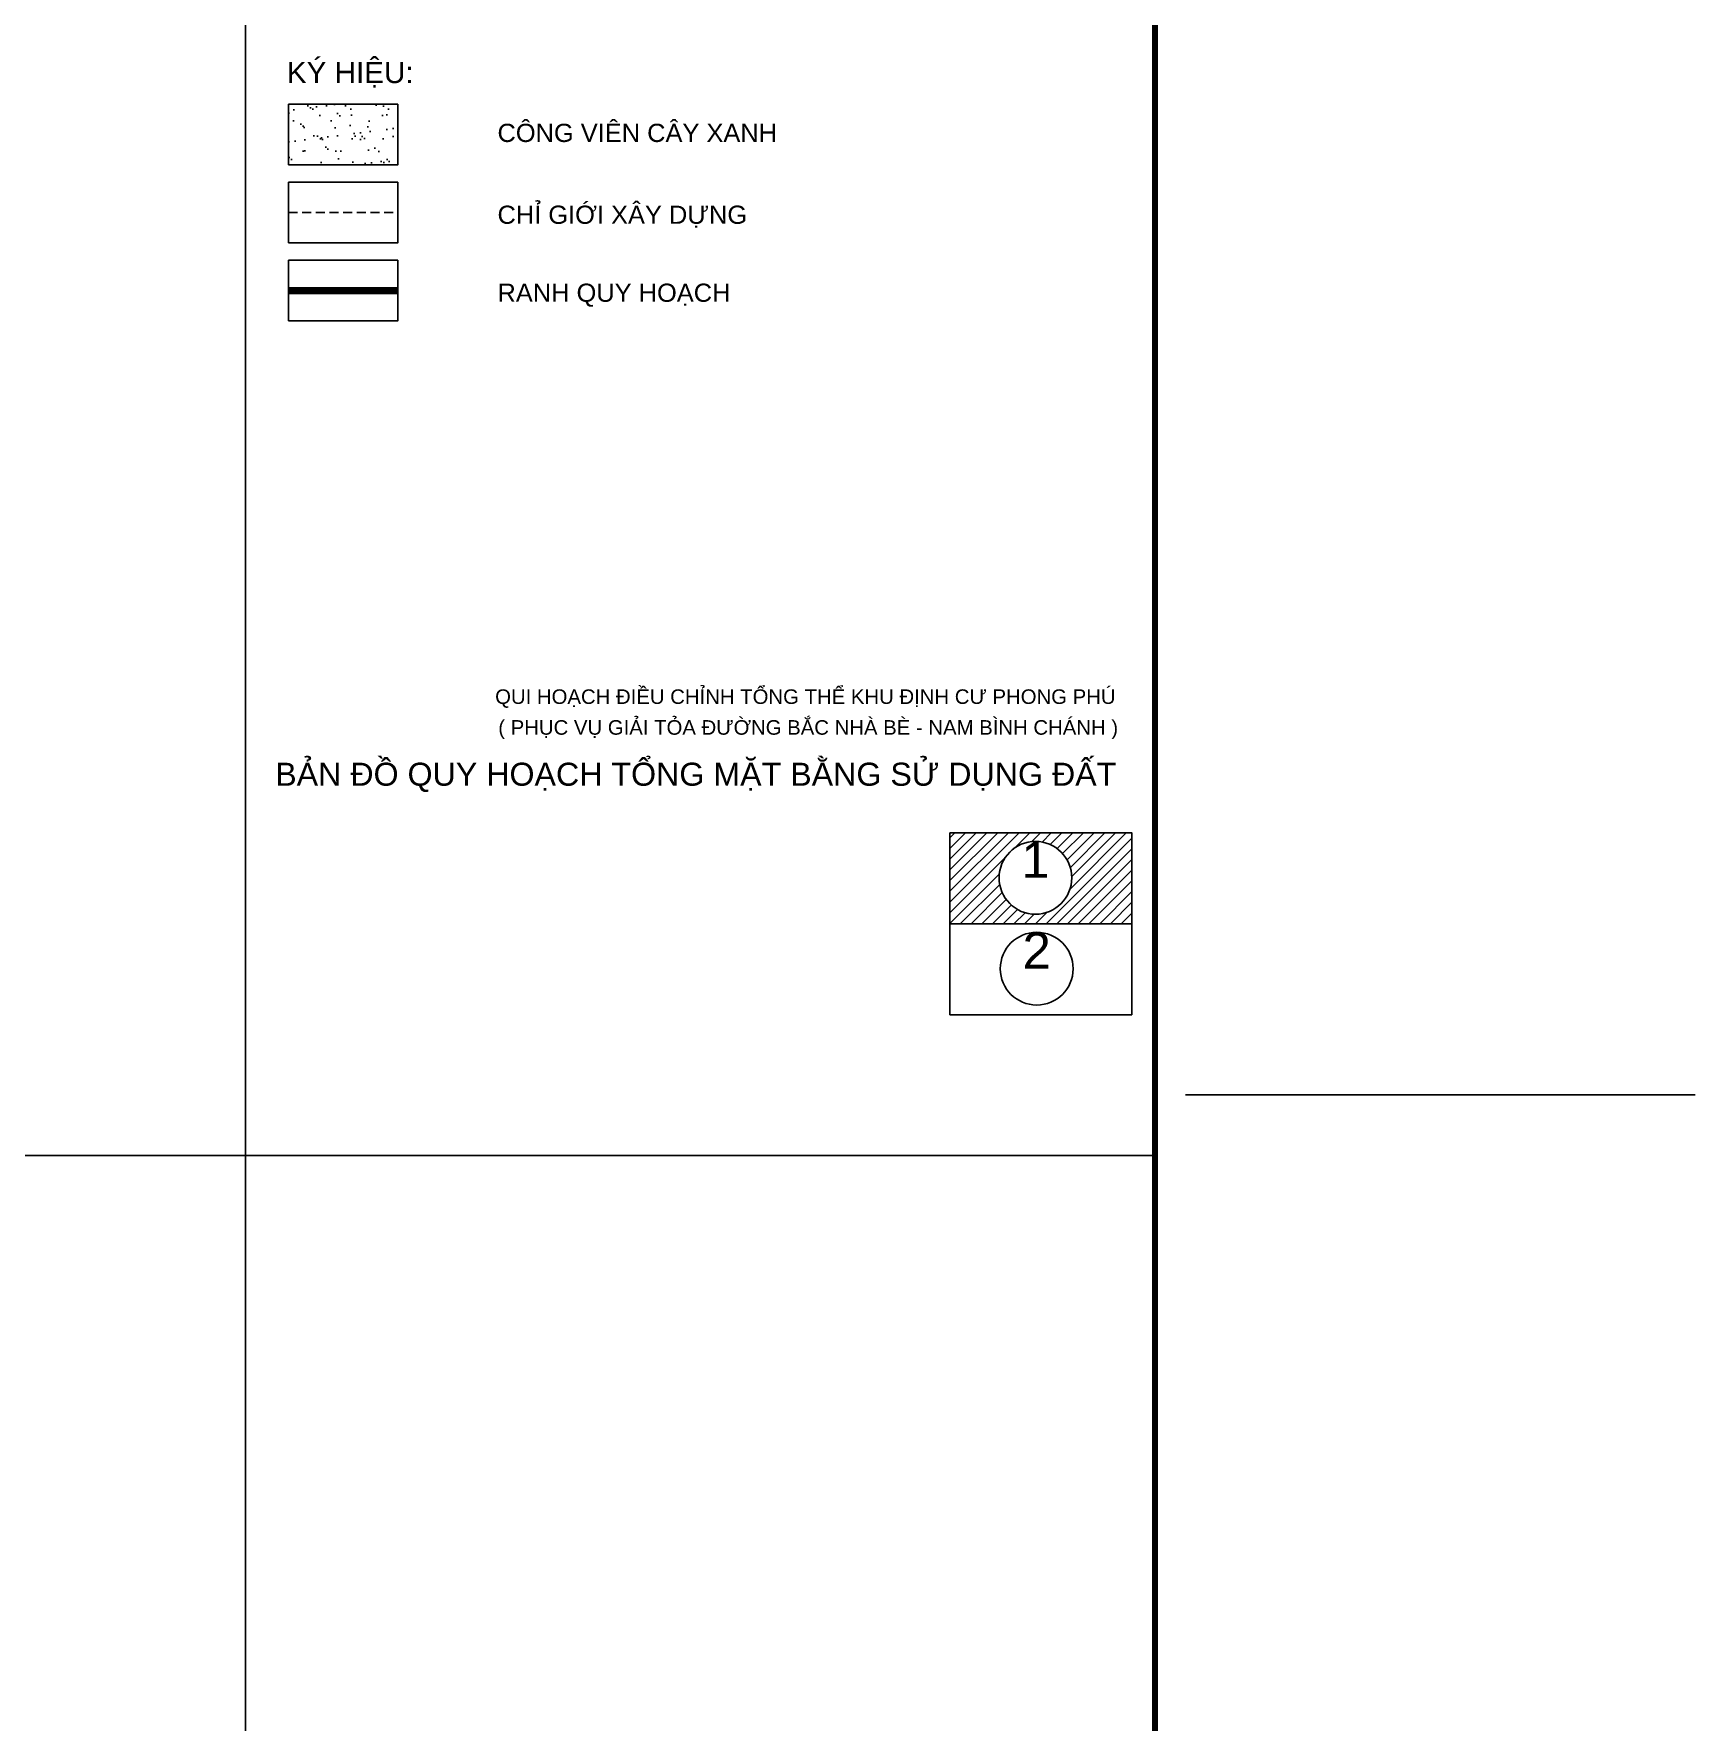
# Model space of a CAD drawing. Extents: x 597165 to 598689, y 1181586 to 1183364.
# Drawn here: x 598414.7 to 598688.7, y 1182460.9 to 1182739.4 of the extents above; entities that cross this region are included whole.
import ezdxf
from ezdxf.enums import TextEntityAlignment as Align

# ---------------------------------------------------------------- set-up
doc = ezdxf.new("R2010")
doc.units = 0
doc.header["$MEASUREMENT"] = 0
doc.linetypes.add('DASHED', pattern=[0.75, 0.5, -0.25])
doc.linetypes.add('LOGIOI', pattern=[4, 3, -1])
for name, color, linetype in [('CGXD', 3, 'CONTINUOUS'), ('DTEXT', 7, 'CONTINUOUS'), ('HA-CAY-XANH-KO', 3, 'CONTINUOUS'), ('KHUNG_TEN', 5, 'CONTINUOUS'), ('NET-04', 4, 'CONTINUOUS'), ('RANH_QUY_HOACH', 7, 'LOGIOI')]:
    doc.layers.add(name, color=color, linetype=linetype)
doc.styles.add('VHEL-R', font='VHELVEN.TTF')

msp = doc.modelspace()

# ---------------------------------------------------------------- hatches: boundary and pattern name
at = {"layer": 'DTEXT'}
h = msp.add_hatch(dxfattribs=at)
h.set_pattern_fill('ANSI31,_O', color=256, scale=10, angle=180)
h.set_pattern_definition([(225, (177.0779, -4.138), (0.8838834765, -0.8838834765), [])])
h.paths.add_polyline_path([(598595.7473, 1182607.5564), (598565.7473, 1182607.5564), (598565.7473, 1182592.5564), (598595.7473, 1182592.5564)])
h.paths.add_polyline_path([(598585.846, 1182600.1416, -1), (598573.846, 1182600.1416, -1)], flags=16)
h.paths.add_polyline_path([(598575.9268, 1182595.6709), (598583.7653, 1182595.6709), (598583.7653, 1182604.4954), (598575.9268, 1182604.4954)], flags=8)
at = {"layer": 'HA-CAY-XANH-KO'}
h = msp.add_hatch(dxfattribs=at)
h.set_pattern_fill('AR-SAND', color=256, scale=2, angle=359.765823, style=0)
h.set_pattern_definition([(37.26582263, (0, 97.8494), (-0.11023521, 3.854130278), [0, -3.04, 0, -3.4, 0, -3.25]), (7.26582263, (0, 97.8494), (3.562592942, 5.629778284), [0, -1.64, 0, -2.74, 0, -1.05]), (327.26582263, (-2.46, 97.8594), (6.228277961, -0.014137947), [0, -1, 0, -3.6, 0, -4.7]), (317.26582263, (-2.46, 97.8594), (6.019377384, 1.73076346), [0, -0.5, 0, -2.36, 0, -2.7])])
h.paths.add_polyline_path([(598474.663, 1182717.7217), (598474.663, 1182727.7217), (598456.663, 1182727.7217), (598456.663, 1182717.7217)])

# ---------------------------------------------------------------- linework, layer by layer
at = {"layer": 'CGXD', "linetype": 'DASHED', "ltscale": 3}
msp.add_lwpolyline([(598456.663, 1182709.8568), (598474.663, 1182709.8568)], dxfattribs=at)
at = {"layer": 'DTEXT', "color": 4}
for points in [[(598456.663, 1182717.7217), (598474.663, 1182717.7217), (598474.663, 1182727.7217), (598456.663, 1182727.7217)], [(598456.663, 1182704.8568), (598474.663, 1182704.8568), (598474.663, 1182714.8568), (598456.663, 1182714.8568)], [(598456.663, 1182691.9918), (598474.663, 1182691.9918), (598474.663, 1182701.9918), (598456.663, 1182701.9918)]]:
    msp.add_lwpolyline(points, close=True, dxfattribs=at)
at = {"layer": 'DTEXT'}
for points in [[(598595.7473, 1182592.5564), (598565.7473, 1182592.5564), (598565.7473, 1182607.5564), (598595.7473, 1182607.5564)], [(598595.7473, 1182577.5564), (598565.7473, 1182577.5564), (598565.7473, 1182592.5564), (598595.7473, 1182592.5564)]]:
    msp.add_lwpolyline(points, close=True, dxfattribs=at)
for centre in [(598579.846, 1182600.1416), (598580.0497, 1182585.1583)]:
    msp.add_circle(centre, 6, dxfattribs=at)
at = {"layer": 'KHUNG_TEN'}
for p, q in [((598449.5681, 1181754.3668), (598449.5681, 1183354.3668)), ((598604.5681, 1182564.3668), (598688.6506, 1182564.3668))]:
    msp.add_line(p, q, dxfattribs=at)
at = {"layer": 'KHUNG_TEN', "const_width": 1}
msp.add_lwpolyline([(597253.7231, 1183354.3668), (597253.7231, 1181754.3668), (598599.5681, 1181754.3668), (598599.5681, 1183354.3668)], close=True, dxfattribs=at)
at = {"layer": 'NET-04'}
msp.add_line((597253.7231, 1182554.3668), (598599.5681, 1182554.3668), dxfattribs=at)
at = {"layer": 'RANH_QUY_HOACH', "color": 1, "linetype": 'DASHED', "ltscale": 20, "const_width": 1.2, "flags": 128}
msp.add_lwpolyline([(598456.663, 1182696.9918), (598474.663, 1182696.9918)], dxfattribs=at)

# ---------------------------------------------------------------- texts
at = {"layer": 'DTEXT', "style": 'VHEL-R'}
for s, height, p in [('KYÙ HIEÄU:', 3.5, (598456.384, 1182731.2219)), ('COÂNG VIEÂN CAÂY XANH', 3, (598491.1249, 1182721.5062)), ('CHÆ GIÔÙI XAÂY DÖÏNG', 3, (598491.1249, 1182708.0081)), ('RANH QUY HOAÏCH', 3, (598491.1249, 1182695.1432))]:
    msp.add_text(s, height=height, dxfattribs=at).set_placement(p)
for s, height, p in [('QUI HOAÏCH ÑIEÀU CHÆNH TOÅNG THEÅ KHU ÑÒNH CÖ PHONG PHUÙ ', 2.4, (598542.363, 1182628.8234)), ('( PHUÏC VUÏ GIAÛI TOÛA ÑÖÔØNG BAÉC NHAØ BEØ - NAM BÌNH CHAÙNH )', 2.4, (598542.363, 1182623.7452)), ('1', 6, (598579.846, 1182600.1416)), ('2', 6, (598580.0497, 1182585.1583))]:
    msp.add_text(s, height=height, dxfattribs=at).set_placement(p, align=Align.CENTER)
at = {"layer": 'DTEXT', "color": 7, "style": 'VHEL-R'}
msp.add_text('BAÛN ÑOÀ QUY HOAÏCH TOÅNG MAËT BAÈNG SÖÛ DUÏNG ÑAÁT', height=3.8, dxfattribs=at).set_placement((598523.8234, 1182615.3306), align=Align.CENTER)

doc.saveas('drawing.dxf')
